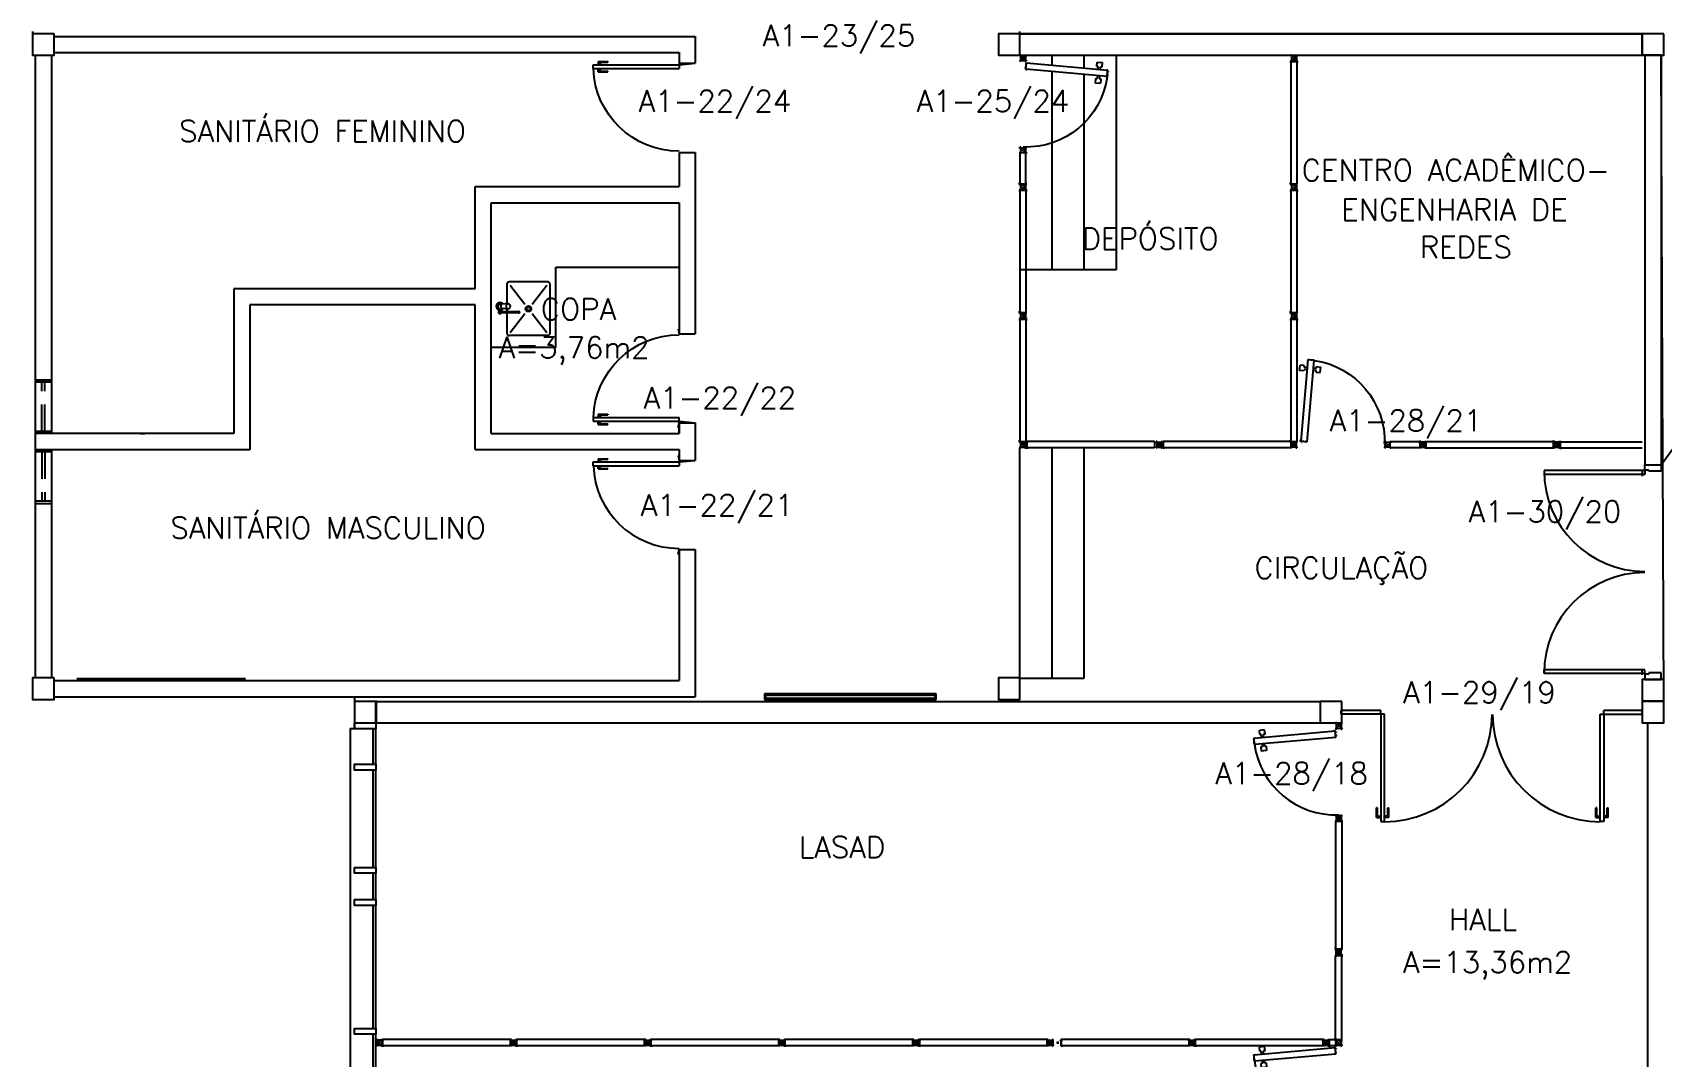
# Model space of a CAD drawing. Header units: millimetres. Extents: x 2280 to 2568, y 1267 to 1403.
# Drawn here: x 2297.03 to 2312.22, y 1281.74 to 1291.29 of the extents above; entities that cross this region are included whole.
import ezdxf
from ezdxf.enums import TextEntityAlignment as Align

# ---------------------------------------------------------------- set-up
doc = ezdxf.new("R2010")
doc.units = ezdxf.units.MM
doc.linetypes.add('HIDDEN', pattern=[0.375, 0.25, -0.125])
for name, color, linetype in [('ALV', 2, 'Continuous'), ('ALVENARIA', 2, 'Continuous'), ('AREA', 2, 'Continuous'), ('DIV', 2, 'Continuous'), ('ENDEREÇO NOVO', 2, 'Continuous'), ('ESQ', 1, 'Continuous'), ('ESTRUT', 2, 'Continuous'), ('JAN2', 1, 'HIDDEN'), ('MACANETA', 2, 'Continuous'), ('MARCO', 2, 'Continuous'), ('PainelFELTRO', 2, 'Continuous'), ('PEÇAS', 1, 'Continuous'), ('PISO', 1, 'Continuous'), ('PISO1', 1, 'Continuous'), ('PL-Áreas-Depto', 2, 'Continuous'), ('PORTA', 2, 'Continuous'), ('PROJ', 1, 'HIDDEN'), ('TEXTO', 2, 'Continuous')]:
    doc.layers.add(name, color=color, linetype=linetype)
doc.styles.add('UNB-100', font='simplex.shx', dxfattribs={"height": 0.2})

# ---------------------------------------------------------------- blocks, each defined once
blk = doc.blocks.new('ESQ6')
at = {"layer": 'ESQ'}
for p, q in [((-0.24, 5.745), (-0.24, 0.055)), ((-0.2, 5.745), (-0.24, 5.745)), ((-0.2, 5.745), (-0.2, 5.745)), ((-0.025, 5.415), (-0.025, 5.745)), ((0, 5.415), (0, 5.745)), ((-0.025, 4.455), (-0.025, 5.36)), ((0, 4.455), (0, 5.36)), ((-0.025, 4.155), (-0.025, 4.4)), ((0, 4.155), (0, 4.4)), ((-0.025, 2.955), (-0.025, 4.1)), ((0, 2.955), (0, 4.1)), ((-0.025, 2.475), (-0.025, 2.9)), ((0, 2.475), (0, 2.9)), ((-0.025, 1.505), (-0.025, 2.42)), ((0, 1.505), (0, 2.42)), ((-0.025, 1.205), (-0.025, 1.45)), ((0, 1.205), (0, 1.45)), ((-0.025, 0.055), (-0.025, 1.15)), ((0, 0.055), (0, 1.15)), ((-0.2, 0.055), (-0.24, 0.055))]:
    blk.add_line(p, q, dxfattribs=at)
for points in [[(0, 5.745), (-0.2, 5.745), (-0.2, 5.8), (0, 5.8)], [(0, 5.36), (-0.2, 5.36), (-0.2, 5.415), (0, 5.415)], [(0, 4.4), (-0.2, 4.4), (-0.2, 4.455), (0, 4.455)], [(0, 4.1), (-0.2, 4.1), (-0.2, 4.155), (0, 4.155)], [(0, 2.9), (-0.2, 2.9), (-0.2, 2.955), (0, 2.955)], [(0, 2.42), (-0.2, 2.42), (-0.2, 2.475), (0, 2.475)], [(0, 1.45), (-0.2, 1.45), (-0.2, 1.505), (0, 1.505)], [(0, 1.15), (-0.2, 1.15), (-0.2, 1.205), (0, 1.205)], [(0, 0), (-0.2, 0), (-0.2, 0.055), (0, 0.055)]]:
    blk.add_lwpolyline(points, close=True, dxfattribs=at)
blk = doc.blocks.new('PLXD')
at = {"color": 2}
for p, q in [((-0.172, 0.786), (-0.161, 0.787)), ((-0.172, 0.786), (-0.171, 0.772)), ((-0.169, 0.772), (-0.171, 0.772)), ((-0.17, 0.784), (-0.114, 0.789)), ((-0.17, 0.784), (-0.103, 0.028)), ((-0.159, 0.792), (-0.161, 0.792)), ((-0.161, 0.792), (-0.161, 0.787)), ((-0.159, 0.792), (-0.159, 0.787)), ((-0.159, 0.787), (-0.126, 0.79)), ((-0.124, 0.795), (-0.126, 0.795)), ((-0.124, 0.795), (-0.124, 0.79)), ((-0.124, 0.79), (-0.112, 0.791)), ((-0.114, 0.789), (-0.046, 0.033)), ((-0.112, 0.791), (-0.11, 0.777)), ((-0.105, 0.026), (-0.106, 0.04)), ((-0.104, 0.04), (-0.106, 0.04)), ((-0.105, 0.026), (-0.093, 0.027)), ((-0.103, 0.028), (-0.046, 0.033)), ((-0.092, 0.022), (-0.093, 0.027)), ((-0.09, 0.022), (-0.092, 0.022)), ((-0.091, 0.027), (-0.058, 0.03)), ((-0.09, 0.022), (-0.091, 0.027)), ((-0.057, 0.025), (-0.058, 0.03)), ((-0.055, 0.025), (-0.057, 0.025)), ((-0.056, 0.03), (-0.044, 0.031)), ((-0.055, 0.025), (-0.056, 0.03)), ((-0.045, 0.045), (-0.047, 0.045)), ((-0.044, 0.031), (-0.045, 0.045)), ((-0.008, 0), (0.006, 0)), ((0, 0.007), (0, -0.006))]:
    blk.add_line(p, q, dxfattribs=at)
for p, q in [((-0.126, 0.795), (-0.126, 0.79)), ((-0.11, 0.777), (-0.112, 0.777))]:
    blk.add_line(p, q)
at = {"color": 1}
for p, q in [((-0.194, 0.727), (-0.233, 0.723)), ((-0.229, 0.673), (-0.233, 0.723)), ((-0.189, 0.677), (-0.229, 0.673)), ((-0.192, 0.712), (-0.194, 0.727)), ((-0.164, 0.714), (-0.192, 0.712)), ((-0.162, 0.694), (-0.19, 0.692)), ((-0.189, 0.677), (-0.19, 0.692)), ((-0.107, 0.719), (-0.079, 0.722)), ((-0.106, 0.7), (-0.077, 0.702)), ((-0.08, 0.737), (-0.041, 0.74)), ((-0.079, 0.722), (-0.08, 0.737)), ((-0.076, 0.687), (-0.077, 0.702)), ((-0.076, 0.687), (-0.036, 0.691)), ((-0.036, 0.691), (-0.041, 0.74))]:
    blk.add_line(p, q, dxfattribs=at)
blk.add_arc((-0.064, 0.029), 0.764, 98.125, 182.1419, dxfattribs=at)
blk = doc.blocks.new('MTDIV')
for p, q in [((-0.0285, 0.0185), (-0.0285, 0.0285)), ((-0.0185, 0.0285), (-0.0285, 0.0285)), ((-0.0265, 0.0185), (-0.0285, 0.0185)), ((-0.0265, 0.0235), (-0.0265, 0.0265)), ((-0.0265, 0.0265), (-0.0185, 0.0265)), ((-0.0265, 0.0235), (0.0265, 0.0235)), ((-0.0215, 0.0235), (-0.0265, 0.0235)), ((-0.0265, 0.0185), (-0.0265, 0.0215)), ((-0.0265, 0.0215), (-0.0235, 0.0215)), ((-0.0235, 0.0215), (-0.0235, -0.0215)), ((-0.0215, 0.0235), (-0.0215, 0.0215)), ((-0.0215, 0.0215), (0.0215, 0.0215)), ((-0.0215, 0.0195), (0.0195, 0.0195)), ((-0.0215, 0.0195), (-0.0215, -0.0195)), ((-0.0185, 0.0265), (-0.0185, 0.0285)), ((-0.0049, 0), (0.0049, 0)), ((0, -0.0049), (0, 0.0049)), ((0.0115, 0.0095), (0.0115, 0.0075)), ((0.0195, 0.0095), (0.0115, 0.0095)), ((0.0215, 0.0075), (0.0115, 0.0075)), ((0.0135, 0.0075), (0.0135, 0.0055)), ((0.0215, 0.0055), (0.0135, 0.0055)), ((0.0185, 0.0265), (0.0185, 0.0285)), ((0.0185, 0.0285), (0.0285, 0.0285)), ((0.0185, 0.0265), (0.0265, 0.0265)), ((0.0195, 0.0195), (0.0195, 0.0095)), ((0.0215, 0.0235), (0.0215, 0.0075)), ((0.0215, 0.0235), (0.0265, 0.0235)), ((0.0215, 0.0055), (0.0215, -0.0055)), ((0.0235, 0.0215), (0.0235, -0.0215)), ((0.0265, 0.0215), (0.0235, 0.0215)), ((0.0265, 0.0235), (0.0265, 0.0265)), ((0.0265, 0.0185), (0.0265, 0.0215)), ((0.0265, 0.0185), (0.0285, 0.0185)), ((0.0285, 0.0185), (0.0285, 0.0285)), ((-0.0285, -0.0185), (-0.0285, -0.0285)), ((-0.0285, -0.0185), (-0.0265, -0.0185)), ((-0.0185, -0.0285), (-0.0285, -0.0285)), ((-0.0265, -0.0185), (-0.0265, -0.0215)), ((-0.0265, -0.0215), (-0.0235, -0.0215)), ((0.0265, -0.0235), (-0.0265, -0.0235)), ((-0.0265, -0.0235), (-0.0265, -0.0265)), ((-0.0215, -0.0235), (-0.0265, -0.0235)), ((-0.0185, -0.0265), (-0.0265, -0.0265)), ((-0.0215, -0.0195), (0.0195, -0.0195)), ((-0.0215, -0.0215), (0.0215, -0.0215)), ((-0.0215, -0.0215), (-0.0215, -0.0235)), ((-0.0185, -0.0265), (-0.0185, -0.0285)), ((0.0115, -0.0075), (0.0115, -0.0095)), ((0.0215, -0.0075), (0.0115, -0.0075)), ((0.0195, -0.0095), (0.0115, -0.0095)), ((0.0135, -0.0055), (0.0135, -0.0075)), ((0.0215, -0.0055), (0.0135, -0.0055)), ((0.0185, -0.0265), (0.0185, -0.0285)), ((0.0265, -0.0265), (0.0185, -0.0265)), ((0.0185, -0.0285), (0.0285, -0.0285)), ((0.0195, -0.0095), (0.0195, -0.0195)), ((0.0215, -0.0075), (0.0215, -0.0235)), ((0.0215, -0.0235), (0.0265, -0.0235)), ((0.0265, -0.0215), (0.0235, -0.0215)), ((0.0265, -0.0185), (0.0265, -0.0215)), ((0.0285, -0.0185), (0.0265, -0.0185)), ((0.0265, -0.0235), (0.0265, -0.0265)), ((0.0285, -0.0185), (0.0285, -0.0285))]:
    blk.add_line(p, q)
blk = doc.blocks.new('DIV12')
for p, q in [((-0.005, 0), (0.005, 0)), ((0, -0.005), (0, 0.005)), ((0.024, 0.018), (0.028, 0.018)), ((0.024, 0.018), (0.024, 0.016)), ((0.024, 0.016), (0.028, 0.016)), ((0.028, 0.03), (0.043, 0.03)), ((0.028, 0.018), (0.028, 0.03)), ((0.028, -0.017), (0.028, 0.016)), ((0.03, 0.028), (1.169, 0.028)), ((0.03, -0.029), (0.03, 0.028)), ((0.043, 0.03), (0.043, 0.028)), ((1.157, 0.03), (1.157, 0.028)), ((1.171, 0.03), (1.157, 0.03)), ((1.169, -0.029), (1.169, 0.028)), ((1.171, 0.018), (1.171, 0.03)), ((1.176, 0.018), (1.171, 0.018)), ((1.176, 0.016), (1.171, 0.016)), ((1.171, -0.017), (1.171, 0.016)), ((1.176, 0.018), (1.176, 0.016)), ((1.195, 0), (1.205, 0)), ((1.2, -0.005), (1.2, 0.005)), ((0.024, -0.017), (0.028, -0.017)), ((0.024, -0.017), (0.024, -0.019)), ((0.024, -0.019), (0.028, -0.019)), ((0.028, -0.031), (0.028, -0.019)), ((0.028, -0.031), (0.043, -0.031)), ((0.03, -0.029), (1.169, -0.029)), ((0.043, -0.029), (0.043, -0.031)), ((1.157, -0.029), (1.157, -0.031)), ((1.171, -0.031), (1.157, -0.031)), ((1.176, -0.017), (1.171, -0.017)), ((1.176, -0.019), (1.171, -0.019)), ((1.171, -0.031), (1.171, -0.019)), ((1.176, -0.017), (1.176, -0.019))]:
    blk.add_line(p, q)
blk = doc.blocks.new('DIV125')
for p, q in [((0, -0.011), (0, 0.011)), ((0.024, 0.018), (0.028, 0.018)), ((0.024, 0.018), (0.024, 0.016)), ((0.024, 0.016), (0.028, 0.016)), ((0.028, 0.03), (0.043, 0.03)), ((0.028, 0.018), (0.028, 0.03)), ((0.028, -0.017), (0.028, 0.016)), ((0.03, 0.028), (1.219, 0.028)), ((0.03, -0.029), (0.03, 0.028)), ((0.043, 0.03), (0.043, 0.028)), ((1.221, 0.03), (1.207, 0.03)), ((1.207, 0.03), (1.207, 0.028)), ((1.219, -0.029), (1.219, 0.028)), ((1.221, 0.018), (1.221, 0.03)), ((1.226, 0.018), (1.221, 0.018)), ((1.221, -0.017), (1.221, 0.016)), ((1.226, 0.016), (1.221, 0.016)), ((1.226, 0.018), (1.226, 0.016)), ((1.25, -0.011), (1.25, 0.011)), ((0.01, 0), (-0.012, 0)), ((0.024, -0.017), (0.028, -0.017)), ((0.024, -0.017), (0.024, -0.019)), ((0.024, -0.019), (0.028, -0.019)), ((0.028, -0.031), (0.028, -0.019)), ((0.028, -0.031), (0.043, -0.031)), ((0.03, -0.029), (1.219, -0.029)), ((0.043, -0.029), (0.043, -0.031)), ((1.207, -0.029), (1.207, -0.031)), ((1.221, -0.031), (1.207, -0.031)), ((1.226, -0.017), (1.221, -0.017)), ((1.221, -0.031), (1.221, -0.019)), ((1.226, -0.019), (1.221, -0.019)), ((1.226, -0.017), (1.226, -0.019)), ((1.24, 0), (1.262, 0))]:
    blk.add_line(p, q)
blk = doc.blocks.new('PDFT')
at = {"color": 1}
for p, q in [((0.318, 0.979), (0.318, 0.889)), ((0.318, 0.979), (0.358, 0.979)), ((0.328, 0.969), (0.328, 0.889)), ((0.328, 0.969), (0.358, 0.969)), ((0.433, 0.979), (0.393, 0.979)), ((0.423, 0.969), (0.393, 0.969)), ((0.423, 0.969), (0.423, 0.889)), ((0.433, 0.979), (0.433, 0.889)), ((2.362, 0.979), (2.362, 0.889)), ((2.362, 0.979), (2.402, 0.979)), ((2.372, 0.969), (2.372, 0.889)), ((2.372, 0.969), (2.402, 0.969)), ((2.477, 0.979), (2.437, 0.979)), ((2.467, 0.969), (2.437, 0.969)), ((2.467, 0.969), (2.467, 0.889)), ((2.477, 0.979), (2.477, 0.889)), ((0.328, 0.889), (0.318, 0.889)), ((0.423, 0.889), (0.433, 0.889)), ((2.372, 0.889), (2.362, 0.889)), ((2.467, 0.889), (2.477, 0.889))]:
    blk.add_line(p, q, dxfattribs=at)
at = {"color": 2}
for p, q in [((0.358, 0.018), (0.358, 1.019)), ((0.358, 1.019), (0.393, 1.019)), ((0.393, 1.019), (0.393, 0.018)), ((2.402, 1.019), (2.402, 0.018)), ((2.437, 1.019), (2.402, 1.019)), ((2.437, 0.018), (2.437, 1.019)), ((0.358, 0.018), (0, 0.017)), ((0, 0.017), (0, -0.017)), ((0.393, 0.018), (0.358, 0.018)), ((0.358, 0.018), (0.358, -0.017)), ((2.402, 0.018), (2.437, 0.018)), ((2.437, 0.017), (2.437, -0.017)), ((2.437, 0.017), (2.805, 0.017)), ((2.805, 0.017), (2.805, -0.017)), ((0, -0.017), (0.358, -0.017)), ((2.437, -0.017), (2.805, -0.017))]:
    blk.add_line(p, q, dxfattribs=at)
at = {"color": 1}
for centre, start, end in [((0.393, 0.018), 0.0837, 90), ((2.402, 0.018), 90, 179.9163)]:
    blk.add_arc(centre, 1.002, start, end, dxfattribs=at)
blk = doc.blocks.new('INOXA1-P')
for p, q in [((0.12, 0.23), (0.12, 0.047)), ((0.22, 0.25), (0.14, 0.25)), ((0.15, 0.22), (0.287, 0.043)), ((0.5, 0.25), (0.22, 0.25)), ((0.353, 0.043), (0.49, 0.22)), ((0.52, 0.23), (0.52, -0.23)), ((0.043, 0.008), (0.043, -0.022)), ((0.062, 0.04), (0.071, 0.04)), ((0.131, 0.048), (0.076, 0.043)), ((0.131, -0.002), (0.076, 0.003)), ((0.22, -0.027), (0.054, -0.027)), ((0.22, -0.037), (0.054, -0.037)), ((0.063, -0.003), (0.063, -0.021)), ((0.12, -0.001), (0.12, -0.027)), ((0.12, -0.037), (0.12, -0.23)), ((0.15, -0.22), (0.287, -0.043)), ((0.231, -0.027), (0.22, -0.027)), ((0.231, -0.037), (0.22, -0.037)), ((0.353, -0.043), (0.49, -0.22)), ((0.22, -0.25), (0.14, -0.25)), ((0.5, -0.25), (0.22, -0.25))]:
    blk.add_line(p, q)
blk.add_lwpolyline([(0.076, 0.003), (0.072, 0.004), (0.069, 0.009), (0.067, 0.015), (0.066, 0.023), (0.067, 0.031), (0.069, 0.037), (0.072, 0.042), (0.076, 0.043)])
blk.add_lwpolyline([(0.131, 0.048), (0.137, 0.046), (0.143, 0.041), (0.147, 0.033), (0.148, 0.023), (0.147, 0.013), (0.143, 0.006), (0.137, 0), (0.131, -0.002), (0.125, 0), (0.119, 0.006), (0.115, 0.013), (0.114, 0.023), (0.115, 0.033), (0.119, 0.041), (0.125, 0.046)], close=True)
for radius in [0.0266, 0.0163]:
    blk.add_circle((0.32, 0), radius)
for centre, radius, start, end in [((0.14, 0.23), 0.02, 90, 180), ((0.5, 0.23), 0.02, 360, 90), ((0.054, 0.023), 0.0349, 36.1705, 252.2568), ((0.054, 0.023), 0.0189, 62.7367, 235.7375), ((0.073, -0.003), 0.01, 102.8285, 180), ((0.054, 0.023), 0.0349, 285.5373, 323.9987), ((0.054, -0.032), 0.0145, 20.161, 339.839), ((0.054, -0.032), 0.005, 90.0037, 269.9963), ((0.231, -0.032), 0.00738, 222.6559, 137.3441), ((0.231, -0.032), 0.005, 269.9935, 90.0065), ((0.14, -0.23), 0.02, 180, 270), ((0.5, -0.23), 0.02, 270, 360)]:
    blk.add_arc(centre, radius, start, end)
blk = doc.blocks.new('DOOR80')
at = {"layer": 'MACANETA', "color": 1}
for p, q in [((-0.015, -0.665), (-0.01, -0.665)), ((-0.015, -0.755), (-0.015, -0.665)), ((-0.015, -0.755), (0.012, -0.755)), ((-0.01, -0.755), (-0.01, -0.665)), ((-0.01, -0.735), (0.012, -0.735)), ((0.012, -0.763), (0.012, -0.728)), ((0.012, -0.728), (0.015, -0.728)), ((0.053, -0.728), (0.05, -0.728)), ((0.053, -0.763), (0.053, -0.728)), ((0.075, -0.735), (0.053, -0.735)), ((0.08, -0.755), (0.053, -0.755)), ((0.08, -0.665), (0.075, -0.665)), ((0.075, -0.755), (0.075, -0.665)), ((0.08, -0.755), (0.08, -0.665)), ((0.012, -0.763), (0.015, -0.763)), ((0.053, -0.763), (0.05, -0.763))]:
    blk.add_line(p, q, dxfattribs=at)
at = {"layer": 'PORTA'}
for p, q in [((0.015, -0.8), (0.015, 0)), ((0.015, 0), (0.05, 0)), ((0.05, -0.8), (0.05, 0)), ((0.05, -0.8), (0.015, -0.8))]:
    blk.add_line(p, q, dxfattribs=at)
at = {"layer": 'PORTA', "color": 1}
blk.add_arc((0.02, 0), 0.8, 272.1491, 0, dxfattribs=at)
blk = doc.blocks.new('DOOR-80')
at = {"layer": 'MACANETA', "color": 1}
for p, q in [((-0.08, -0.755), (-0.08, -0.665)), ((-0.08, -0.665), (-0.075, -0.665)), ((-0.08, -0.755), (-0.053, -0.755)), ((-0.075, -0.755), (-0.075, -0.665)), ((-0.075, -0.735), (-0.053, -0.735)), ((-0.053, -0.728), (-0.05, -0.728)), ((-0.053, -0.763), (-0.053, -0.728)), ((-0.012, -0.728), (-0.015, -0.728)), ((-0.012, -0.763), (-0.012, -0.728)), ((0.01, -0.735), (-0.012, -0.735)), ((0.015, -0.755), (-0.012, -0.755)), ((0.01, -0.755), (0.01, -0.665)), ((0.015, -0.665), (0.01, -0.665)), ((0.015, -0.755), (0.015, -0.665)), ((-0.053, -0.763), (-0.05, -0.763)), ((-0.012, -0.763), (-0.015, -0.763))]:
    blk.add_line(p, q, dxfattribs=at)
at = {"layer": 'PORTA'}
for p, q in [((-0.05, -0.8), (-0.05, 0)), ((-0.015, 0), (-0.05, 0)), ((-0.015, -0.8), (-0.015, 0)), ((-0.05, -0.8), (-0.015, -0.8))]:
    blk.add_line(p, q, dxfattribs=at)
at = {"layer": 'PORTA', "color": 1}
blk.add_arc((-0.02, 0), 0.8, 180, 267.8509, dxfattribs=at)
blk = doc.blocks.new('PTDP')
for p, q in [((0.055, 1.015), (0.09, 1.015)), ((0.055, 0.075), (0.055, 1.015)), ((0.09, 0.075), (0.09, 1.015)), ((1.91, 0.075), (1.91, 1.015)), ((1.945, 1.015), (1.91, 1.015)), ((1.945, 0.075), (1.945, 1.015)), ((0.05, 0.075), (0, 0.075)), ((0, 0.075), (0, -0.075)), ((0.05, 0.04), (0.05, 0.075)), ((0.06, 0.04), (0.05, 0.04)), ((0.055, 0.075), (0.09, 0.075)), ((0.06, -0.075), (0.06, 0.04)), ((1.945, 0.075), (1.91, 0.075)), ((1.94, -0.075), (1.94, 0.04)), ((1.94, 0.04), (1.95, 0.04)), ((1.95, 0.04), (1.95, 0.075)), ((1.95, 0.075), (2, 0.075)), ((2, 0.075), (2, -0.075)), ((0, -0.075), (0.06, -0.075)), ((2, -0.075), (1.94, -0.075))]:
    blk.add_line(p, q)
for centre, start, end in [((0.055, 0.075), 0, 90), ((1.945, 0.075), 90, 180)]:
    blk.add_arc(centre, 0.94, start, end)
blk = doc.blocks.new('PainelFELTRO')
at = {"layer": 'PainelFELTRO'}
blk.add_hatch(color=256, dxfattribs=at).paths.add_polyline_path([(0.01, 0.06), (0.01, 0.03), (1.59, 0.03), (1.59, 0.06)])
for p, q in [((1.6, 0.07), (0, 0.07)), ((0, 0.07), (0, 0.02)), ((0, 0.02), (1.6, 0.02)), ((1.59, 0.06), (0.01, 0.06)), ((0.01, 0.06), (0.01, 0.03)), ((0.01, 0.03), (1.59, 0.03)), ((1.59, 0.03), (1.59, 0.06)), ((1.6, 0.02), (1.6, 0.07))]:
    blk.add_line(p, q, dxfattribs=at)
at = {"layer": 'PainelFELTRO', "color": 1}
for p, q in [((0, 0), (1.6, 0)), ((0.05, 0.02), (0.05, 0)), ((1.55, 0), (1.55, 0.02))]:
    blk.add_line(p, q, dxfattribs=at)

msp = doc.modelspace()

# ---------------------------------------------------------------- linework, layer by layer
for p, q in [((2306.256, 1291.05), (2306.266, 1291.05)), ((2306.261, 1291.055), (2306.261, 1291.045))]:
    msp.add_line(p, q)
at = {"layer": 'ALV'}
for p, q in [((2297.232, 1291.253), (2303.207, 1291.253)), ((2303.207, 1291.253), (2303.207, 1291.003)), ((2306.232, 1291.278), (2312.032, 1291.278)), ((2297.232, 1291.103), (2303.057, 1291.103)), ((2303.057, 1291.103), (2303.057, 1291.003)), ((2297.057, 1291.078), (2297.057, 1285.278)), ((2297.207, 1291.078), (2297.207, 1287.553)), ((2303.057, 1291.003), (2303.207, 1291.003)), ((2306.232, 1291.078), (2312.032, 1291.078)), ((2312.057, 1291.078), (2312.057, 1287.264)), ((2312.207, 1291.078), (2312.207, 1287.264)), ((2303.057, 1290.173), (2303.207, 1290.173)), ((2303.057, 1290.173), (2303.057, 1289.854)), ((2303.207, 1290.173), (2303.207, 1288.484)), ((2301.157, 1289.854), (2303.057, 1289.854)), ((2301.157, 1288.903), (2301.157, 1289.854)), ((2301.307, 1289.704), (2303.057, 1289.704)), ((2301.307, 1287.554), (2301.307, 1289.704)), ((2303.057, 1289.704), (2303.057, 1288.484)), ((2298.907, 1288.903), (2298.907, 1287.553)), ((2301.157, 1288.903), (2298.907, 1288.903)), ((2299.057, 1288.753), (2299.057, 1287.403)), ((2301.157, 1288.753), (2299.057, 1288.753)), ((2301.157, 1287.404), (2301.157, 1288.753)), ((2303.057, 1288.484), (2303.207, 1288.484)), ((2297.057, 1288.053), (2297.207, 1288.053)), ((2303.057, 1287.654), (2303.057, 1287.554)), ((2303.057, 1287.554), (2303.057, 1287.654)), ((2303.057, 1287.654), (2303.207, 1287.654)), ((2303.207, 1287.654), (2303.207, 1287.304)), ((2297.207, 1287.553), (2297.057, 1287.553)), ((2298.907, 1287.553), (2297.207, 1287.553)), ((2298.037, 1287.553), (2298.077, 1287.553)), ((2301.307, 1287.554), (2303.057, 1287.554)), ((2297.207, 1287.403), (2297.057, 1287.403)), ((2299.057, 1287.403), (2297.207, 1287.403)), ((2297.207, 1287.403), (2297.207, 1285.278)), ((2301.157, 1287.404), (2301.907, 1287.404)), ((2301.907, 1287.404), (2302.057, 1287.404)), ((2302.057, 1287.404), (2303.057, 1287.404)), ((2303.057, 1287.404), (2303.057, 1287.304)), ((2303.057, 1287.304), (2303.207, 1287.304)), ((2312.057, 1287.264), (2312.207, 1287.264)), ((2297.057, 1286.903), (2297.207, 1286.903)), ((2303.057, 1286.474), (2303.207, 1286.474)), ((2303.057, 1286.474), (2303.057, 1285.253)), ((2303.207, 1286.474), (2303.207, 1285.103)), ((2297.232, 1285.253), (2303.057, 1285.253)), ((2297.232, 1285.103), (2303.207, 1285.103)), ((2300.235, 1285.068), (2300.235, 1284.855))]:
    msp.add_line(p, q, dxfattribs=at)
at = {"layer": 'ALVENARIA'}
for p, q in [((2300.232, 1285.058), (2309.032, 1285.058)), ((2300.232, 1284.858), (2309.032, 1284.858)), ((2312.082, 1284.858), (2312.082, 1279.058))]:
    msp.add_line(p, q, dxfattribs=at)
at = {"layer": 'DIV'}
for p, q in [((2306.232, 1290.163), (2306.232, 1289.88)), ((2306.289, 1289.88), (2306.289, 1290.163)), ((2306.232, 1289.893), (2306.23, 1289.893)), ((2306.23, 1289.878), (2306.23, 1289.893)), ((2306.23, 1289.878), (2306.242, 1289.878)), ((2306.232, 1289.88), (2306.289, 1289.88)), ((2306.242, 1289.873), (2306.242, 1289.878)), ((2306.244, 1289.878), (2306.277, 1289.878)), ((2306.244, 1289.873), (2306.244, 1289.878)), ((2306.277, 1289.873), (2306.277, 1289.878)), ((2306.279, 1289.878), (2306.291, 1289.878)), ((2306.279, 1289.873), (2306.279, 1289.878)), ((2306.291, 1289.893), (2306.289, 1289.893)), ((2306.291, 1289.878), (2306.291, 1289.893)), ((2306.244, 1289.873), (2306.242, 1289.873)), ((2306.256, 1289.85), (2306.266, 1289.85)), ((2306.261, 1289.855), (2306.261, 1289.845)), ((2306.279, 1289.873), (2306.277, 1289.873)), ((2308.781, 1287.45), (2308.791, 1287.45)), ((2308.786, 1287.445), (2308.786, 1287.455)), ((2309.655, 1287.45), (2309.665, 1287.45)), ((2309.972, 1287.478), (2309.686, 1287.478)), ((2309.991, 1287.45), (2309.981, 1287.45)), ((2311.193, 1287.48), (2311.193, 1287.478)), ((2311.207, 1287.48), (2311.193, 1287.48)), ((2311.205, 1287.421), (2311.205, 1287.478)), ((2311.207, 1287.468), (2311.207, 1287.48)), ((2311.212, 1287.468), (2311.207, 1287.468)), ((2311.212, 1287.466), (2311.207, 1287.466)), ((2311.207, 1287.433), (2311.207, 1287.466)), ((2311.212, 1287.468), (2311.212, 1287.466)), ((2311.246, 1287.45), (2311.224, 1287.45)), ((2311.241, 1287.45), (2311.231, 1287.45)), ((2311.236, 1287.461), (2311.236, 1287.439)), ((2311.236, 1287.445), (2311.236, 1287.455)), ((2311.259, 1287.466), (2311.259, 1287.468)), ((2311.259, 1287.468), (2311.264, 1287.468)), ((2311.259, 1287.466), (2311.264, 1287.466)), ((2311.264, 1287.48), (2311.264, 1287.468)), ((2311.264, 1287.48), (2311.279, 1287.48)), ((2311.264, 1287.466), (2311.264, 1287.433)), ((2311.266, 1287.478), (2311.266, 1287.421)), ((2311.266, 1287.478), (2312.032, 1287.478)), ((2311.279, 1287.478), (2311.279, 1287.48)), ((2309.972, 1287.421), (2309.686, 1287.421)), ((2311.193, 1287.421), (2311.193, 1287.419)), ((2311.207, 1287.419), (2311.193, 1287.419)), ((2311.212, 1287.433), (2311.207, 1287.433)), ((2311.212, 1287.431), (2311.207, 1287.431)), ((2311.207, 1287.419), (2311.207, 1287.431)), ((2311.212, 1287.433), (2311.212, 1287.431)), ((2311.259, 1287.431), (2311.259, 1287.433)), ((2311.259, 1287.433), (2311.264, 1287.433)), ((2311.259, 1287.431), (2311.264, 1287.431)), ((2311.264, 1287.431), (2311.264, 1287.419)), ((2311.264, 1287.419), (2311.279, 1287.419)), ((2311.266, 1287.421), (2312.032, 1287.421)), ((2311.279, 1287.419), (2311.279, 1287.421)), ((2309.173, 1282.693), (2309.173, 1282.679)), ((2309.173, 1282.693), (2309.185, 1282.693)), ((2309.175, 1282.679), (2309.173, 1282.679)), ((2309.175, 1281.91), (2309.175, 1282.691)), ((2309.175, 1282.691), (2309.232, 1282.691)), ((2309.185, 1282.698), (2309.185, 1282.693)), ((2309.187, 1282.698), (2309.185, 1282.698)), ((2309.187, 1282.698), (2309.187, 1282.693)), ((2309.187, 1282.693), (2309.22, 1282.693)), ((2309.193, 1282.722), (2309.215, 1282.722)), ((2309.204, 1282.712), (2309.204, 1282.733)), ((2309.22, 1282.698), (2309.22, 1282.693)), ((2309.222, 1282.698), (2309.22, 1282.698)), ((2309.222, 1282.698), (2309.222, 1282.693)), ((2309.222, 1282.693), (2309.234, 1282.693)), ((2309.232, 1281.91), (2309.232, 1282.691)), ((2309.234, 1282.679), (2309.232, 1282.679)), ((2309.234, 1282.693), (2309.234, 1282.679)), ((2309.108, 1281.898), (2309.113, 1281.898)), ((2309.108, 1281.896), (2309.108, 1281.898)), ((2309.108, 1281.896), (2309.113, 1281.896)), ((2309.108, 1281.863), (2309.113, 1281.863)), ((2309.108, 1281.861), (2309.108, 1281.863)), ((2309.108, 1281.861), (2309.113, 1281.861)), ((2309.113, 1281.91), (2309.128, 1281.91)), ((2309.113, 1281.91), (2309.113, 1281.898)), ((2309.113, 1281.896), (2309.113, 1281.863)), ((2309.113, 1281.861), (2309.113, 1281.849)), ((2309.113, 1281.849), (2309.128, 1281.849)), ((2309.115, 1281.908), (2309.115, 1281.851)), ((2309.173, 1281.908), (2309.115, 1281.908)), ((2309.173, 1281.851), (2309.115, 1281.851)), ((2309.128, 1281.908), (2309.128, 1281.91)), ((2309.128, 1281.849), (2309.128, 1281.851)), ((2309.175, 1281.91), (2309.161, 1281.91)), ((2309.161, 1281.908), (2309.161, 1281.91)), ((2309.161, 1281.849), (2309.161, 1281.851)), ((2309.175, 1281.849), (2309.161, 1281.849)), ((2309.173, 1281.908), (2309.173, 1281.923)), ((2309.175, 1281.923), (2309.173, 1281.923)), ((2309.173, 1281.908), (2309.185, 1281.908)), ((2309.173, 1281.908), (2309.173, 1281.851)), ((2309.175, 1281.91), (2309.232, 1281.91)), ((2309.175, 1281.91), (2309.175, 1281.898)), ((2309.18, 1281.898), (2309.175, 1281.898)), ((2309.18, 1281.896), (2309.175, 1281.896)), ((2309.175, 1281.896), (2309.175, 1281.863)), ((2309.18, 1281.863), (2309.175, 1281.863)), ((2309.18, 1281.861), (2309.175, 1281.861)), ((2309.175, 1281.861), (2309.175, 1281.849)), ((2309.18, 1281.896), (2309.18, 1281.898)), ((2309.18, 1281.861), (2309.18, 1281.863)), ((2309.185, 1281.903), (2309.185, 1281.908)), ((2309.187, 1281.903), (2309.185, 1281.903)), ((2309.187, 1281.903), (2309.187, 1281.908)), ((2309.187, 1281.908), (2309.22, 1281.908)), ((2309.22, 1281.903), (2309.22, 1281.908)), ((2309.222, 1281.903), (2309.22, 1281.903)), ((2309.222, 1281.903), (2309.222, 1281.908)), ((2309.222, 1281.908), (2309.234, 1281.908)), ((2309.234, 1281.923), (2309.232, 1281.923)), ((2309.234, 1281.908), (2309.234, 1281.923))]:
    msp.add_line(p, q, dxfattribs=at)
at = {"layer": 'ESTRUT'}
for points in [[(2297.232, 1291.278), (2297.032, 1291.278), (2297.032, 1291.078), (2297.232, 1291.078)], [(2297.232, 1291.278), (2297.032, 1291.278), (2297.032, 1291.078), (2297.232, 1291.078)], [(2306.232, 1291.278), (2306.032, 1291.278), (2306.032, 1291.078), (2306.232, 1291.078)], [(2312.232, 1291.278), (2312.032, 1291.278), (2312.032, 1291.078), (2312.232, 1291.078)], [(2297.232, 1285.278), (2297.032, 1285.278), (2297.032, 1285.078), (2297.232, 1285.078)], [(2297.232, 1285.278), (2297.032, 1285.278), (2297.032, 1285.078), (2297.232, 1285.078)], [(2306.232, 1285.278), (2306.032, 1285.278), (2306.032, 1285.078), (2306.232, 1285.078)], [(2312.232, 1285.264), (2312.032, 1285.264), (2312.032, 1285.064), (2312.232, 1285.064)], [(2300.232, 1285.058), (2300.032, 1285.058), (2300.032, 1284.858), (2300.232, 1284.858)], [(2309.232, 1285.058), (2309.032, 1285.058), (2309.032, 1284.858), (2309.232, 1284.858)], [(2309.232, 1285.058), (2309.032, 1285.058), (2309.032, 1284.858), (2309.232, 1284.858)], [(2312.232, 1285.058), (2312.032, 1285.058), (2312.032, 1284.858), (2312.232, 1284.858)]]:
    msp.add_lwpolyline(points, close=True, dxfattribs=at)
at = {"layer": 'JAN2'}
for p, q in [((2297.207, 1288.033), (2297.057, 1288.033)), ((2297.117, 1287.573), (2297.117, 1288.033)), ((2297.147, 1287.573), (2297.147, 1288.033)), ((2297.207, 1287.573), (2297.057, 1287.573)), ((2297.207, 1287.383), (2297.057, 1287.383)), ((2297.117, 1287.383), (2297.117, 1286.923)), ((2297.147, 1287.383), (2297.147, 1286.923)), ((2297.207, 1286.923), (2297.057, 1286.923))]:
    msp.add_line(p, q, dxfattribs=at)
at = {"layer": 'MARCO'}
for p, q in [((2303.057, 1291.003), (2303.057, 1291.003)), ((2303.057, 1290.988), (2303.207, 1291.003)), ((2303.057, 1291.003), (2303.057, 1290.988)), ((2303.057, 1291.003), (2303.057, 1291.003)), ((2303.057, 1291.003), (2303.057, 1291.003)), ((2303.057, 1291.003), (2303.057, 1291.003)), ((2303.057, 1290.988), (2303.057, 1290.988)), ((2303.057, 1290.988), (2303.057, 1290.988)), ((2303.207, 1291.003), (2303.207, 1291.003)), ((2303.207, 1291.003), (2303.207, 1291.003)), ((2303.207, 1291.003), (2303.207, 1291.003)), ((2303.207, 1291.003), (2303.207, 1291.003)), ((2303.207, 1291.003), (2303.207, 1291.003)), ((2303.057, 1290.173), (2303.057, 1290.173)), ((2303.057, 1290.173), (2303.207, 1290.173)), ((2303.057, 1290.173), (2303.057, 1290.173)), ((2303.057, 1290.173), (2303.057, 1290.173)), ((2303.057, 1290.173), (2303.057, 1290.173)), ((2303.057, 1290.173), (2303.057, 1290.173)), ((2303.057, 1290.173), (2303.057, 1290.173)), ((2303.057, 1290.173), (2303.057, 1290.173)), ((2303.207, 1290.173), (2303.207, 1290.173)), ((2303.207, 1290.173), (2303.207, 1290.173)), ((2303.207, 1290.173), (2303.207, 1290.173)), ((2303.207, 1290.173), (2303.207, 1290.173)), ((2303.207, 1290.173), (2303.207, 1290.173)), ((2303.207, 1289.027), (2303.207, 1289.027)), ((2303.207, 1289.027), (2303.207, 1289.027)), ((2303.207, 1289.027), (2303.207, 1289.027)), ((2303.207, 1289.027), (2303.207, 1289.027)), ((2303.207, 1289.027), (2303.207, 1289.027)), ((2303.047, 1288.529), (2303.057, 1288.484)), ((2303.057, 1288.484), (2303.057, 1288.484)), ((2303.057, 1288.484), (2303.057, 1288.484)), ((2303.057, 1288.484), (2303.057, 1288.484)), ((2303.057, 1288.484), (2303.057, 1288.484)), ((2303.057, 1288.484), (2303.057, 1288.484)), ((2303.047, 1287.609), (2303.057, 1287.654)), ((2303.057, 1287.609), (2303.047, 1287.609)), ((2303.057, 1287.654), (2303.057, 1287.669)), ((2303.057, 1287.669), (2303.207, 1287.654)), ((2303.057, 1287.349), (2303.047, 1287.349)), ((2303.047, 1287.349), (2303.057, 1287.304)), ((2303.057, 1287.304), (2303.057, 1287.304)), ((2303.057, 1287.304), (2303.057, 1287.289)), ((2303.057, 1287.304), (2303.057, 1287.304)), ((2303.057, 1287.289), (2303.207, 1287.304)), ((2303.207, 1287.304), (2303.207, 1287.304)), ((2303.207, 1287.304), (2303.207, 1287.304)), ((2303.207, 1287.304), (2303.207, 1287.304)), ((2303.207, 1287.304), (2303.207, 1287.304)), ((2303.207, 1287.304), (2303.207, 1287.304)), ((2303.057, 1287.289), (2303.057, 1287.289)), ((2303.057, 1287.289), (2303.057, 1287.289)), ((2303.047, 1286.429), (2303.057, 1286.474)), ((2303.057, 1286.429), (2303.047, 1286.429)), ((2303.057, 1286.474), (2303.057, 1286.474)), ((2303.057, 1286.474), (2303.057, 1286.474)), ((2303.057, 1286.474), (2303.057, 1286.474)), ((2303.057, 1286.474), (2303.057, 1286.474)), ((2303.057, 1286.474), (2303.207, 1286.474)), ((2303.057, 1286.474), (2303.057, 1286.474)), ((2303.207, 1286.474), (2303.207, 1286.474)), ((2303.207, 1286.474), (2303.207, 1286.474)), ((2303.207, 1286.474), (2303.207, 1286.474)), ((2303.207, 1286.474), (2303.207, 1286.474)), ((2303.207, 1286.474), (2303.207, 1286.474))]:
    msp.add_line(p, q, dxfattribs=at)
at = {"layer": 'PEÇAS'}
for p, q in [((2301.907, 1288.354), (2301.907, 1289.104)), ((2301.907, 1289.104), (2303.057, 1289.104)), ((2301.907, 1288.354), (2301.307, 1288.354)), ((2297.443, 1285.273), (2299.015, 1285.273))]:
    msp.add_line(p, q, dxfattribs=at)
at = {"layer": 'PISO'}
for p, q in [((2312.032, 1287.208), (2312.032, 1287.158)), ((2312.032, 1285.308), (2312.032, 1285.358))]:
    msp.add_line(p, q, dxfattribs=at)
at = {"layer": 'PISO1'}
for p, q in [((2306.532, 1290.983), (2306.532, 1291.078)), ((2306.832, 1290.956), (2306.832, 1291.078)), ((2307.132, 1289.081), (2307.132, 1291.078)), ((2306.532, 1289.081), (2306.532, 1290.925)), ((2306.832, 1289.081), (2306.832, 1290.899)), ((2306.232, 1289.081), (2306.532, 1289.081)), ((2306.532, 1289.081), (2307.132, 1289.081)), ((2306.232, 1285.276), (2306.232, 1287.421)), ((2306.532, 1285.276), (2306.532, 1287.425)), ((2306.832, 1285.276), (2306.832, 1287.421)), ((2306.232, 1285.276), (2306.832, 1285.276))]:
    msp.add_line(p, q, dxfattribs=at)
at = {"layer": 'PL-Áreas-Depto'}
for points in [[(2297.032, 1291.298), (2297.032, 1291.078), (2297.057, 1291.078), (2297.057, 1285.278), (2297.032, 1285.278), (2297.032, 1285.078), (2297.232, 1285.078), (2297.232, 1285.103), (2300.032, 1285.103), (2300.032, 1285.103), (2300.032, 1285.103), (2300.032, 1285.103), (2300.032, 1285.103), (2300.032, 1285.103), (2300.032, 1284.803), (2299.992, 1284.803), (2299.992, 1279.113)], [(2312.232, 1285.064), (2312.207, 1291.078), (2312.032, 1291.078), (2312.032, 1291.278), (2306.232, 1291.278), (2306.232, 1291.298)]]:
    msp.add_lwpolyline(points, dxfattribs=at)
at = {"layer": 'PROJ', "color": 1}
msp.add_line((2312.207, 1287.264), (2315.032, 1291.128), dxfattribs=at)

# ---------------------------------------------------------------- block references
at = {"layer": 'DIV'}
for p in [(2306.261, 1291.05), (2308.786, 1291.05), (2306.261, 1290.192), (2306.261, 1289.85), (2308.786, 1289.85), (2306.261, 1288.65), (2306.261, 1288.65), (2306.261, 1288.65), (2308.786, 1288.65), (2306.261, 1287.45), (2307.531, 1287.45), (2309.204, 1284.83), (2309.204, 1283.972), (2301.514, 1281.88), (2302.764, 1281.88), (2304.014, 1281.88), (2305.264, 1281.88), (2306.515, 1281.88), (2307.835, 1281.88), (2309.085, 1281.88), (2309.204, 1281.88)]:
    msp.add_blockref('MTDIV', p, dxfattribs=at)
at = {"layer": 'DIV', "xscale": -1}
for name, p, rotation in [('PLXD', (2306.261, 1291.05), 270), ('MTDIV', (2309.986, 1287.45), 180), ('DIV125', (2309.986, 1287.45), 180), ('MTDIV', (2311.236, 1287.45), 180), ('MTDIV', (2309.204, 1282.722), 180)]:
    msp.add_blockref(name, p, dxfattribs=dict(at, rotation=rotation))
at = {"layer": 'DIV'}
for name, p, rotation in [('DIV12', (2308.786, 1291.05), 270), ('DIV12', (2306.261, 1289.85), 270), ('DIV12', (2308.786, 1289.85), 270), ('DIV12', (2306.261, 1288.65), 270), ('DIV12', (2308.786, 1288.65), 270), ('DIV125', (2307.516, 1287.45), 180), ('DIV125', (2308.786, 1287.45), 180), ('MTDIV', (2308.786, 1287.45), 180), ('MTDIV', (2309.66, 1287.45), 180), ('PLXD', (2309.204, 1284.83), 90), ('DIV125', (2309.204, 1283.972), 270), ('DIV125', (2301.512, 1281.88), 180), ('DIV125', (2302.762, 1281.88), 180), ('DIV125', (2304.012, 1281.88), 180), ('DIV125', (2305.262, 1281.88), 180), ('DIV125', (2306.515, 1281.88), 180), ('DIV125', (2307.836, 1281.88), 180), ('DIV125', (2309.085, 1281.88), 180), ('PLXD', (2309.204, 1281.88), 90)]:
    msp.add_blockref(name, p, dxfattribs=dict(at, rotation=rotation))
at = {"layer": 'DIV', "xscale": -1}
for name, p in [('PLXD', (2308.803, 1287.45)), ('MTDIV', (2300.261, 1281.88))]:
    msp.add_blockref(name, p, dxfattribs=at)
at = {"layer": 'ESQ'}
for name, p, rotation in [('PTDP', (2312.132, 1285.264), 90), ('PDFT', (2312.032, 1284.958), 180)]:
    msp.add_blockref(name, p, dxfattribs=dict(at, rotation=rotation))
msp.add_blockref('ESQ6', (2300.232, 1279.058), dxfattribs=at)
at = {"layer": 'PainelFELTRO', "color": 6}
msp.add_blockref('PainelFELTRO', (2303.853, 1285.058), dxfattribs=at)
at = {"layer": 'PEÇAS'}
msp.add_blockref('INOXA1-P', (2301.333, 1288.716), dxfattribs=at)
at = {"layer": 'PORTA', "xscale": -1}
for name, p, rotation in [('DOOR-80', (2303.057, 1291.003), 269.9999999974276), ('DOOR80', (2303.057, 1287.654), 269.9999999922829)]:
    msp.add_blockref(name, p, dxfattribs=dict(at, rotation=rotation))
at = {"layer": 'PORTA', "rotation": 270.0000000077172}
msp.add_blockref('DOOR80', (2303.057, 1287.304), dxfattribs=at)

# ---------------------------------------------------------------- texts
at = {"layer": 'AREA', "style": 'UNB-100'}
msp.add_text('A=3,76m2', height=0.2, dxfattribs=at).set_placement((2301.375, 1288.256))
msp.add_text('A=13,36m2', height=0.2, dxfattribs=at).set_placement((2310.59, 1282.53), align=Align.CENTER)
at = {"layer": 'ENDEREÇO NOVO', "style": 'UNB-100'}
for s, p in [('A1-23/25', (2303.835, 1291.162)), ('A1-22/24', (2302.679, 1290.551)), ('A1-25/24', (2305.269, 1290.551)), ('A1-22/22', (2302.725, 1287.787)), ('A1-28/21', (2309.118, 1287.575)), ('A1-22/21', (2302.699, 1286.787)), ('A1-30/20', (2310.414, 1286.727)), ('A1-29/19', (2309.803, 1285.043)), ('A1-28/18', (2308.053, 1284.289))]:
    msp.add_text(s, height=0.2, dxfattribs=at).set_placement(p)
at = {"layer": 'TEXTO', "style": 'UNB-100'}
for s, p in [('SANITÁRIO FEMININO', (2298.397, 1290.271)), ('CENTRO ACADÊMICO-', (2308.858, 1289.907)), ('ENGENHARIA DE', (2309.227, 1289.539)), ('DEPÓSITO', (2306.808, 1289.269)), ('REDES', (2309.959, 1289.191)), ('COPA', (2301.767, 1288.613)), ('SANITÁRIO MASCULINO', (2298.316, 1286.576)), ('CIRCULAÇÃO', (2308.418, 1286.204))]:
    msp.add_text(s, height=0.2, dxfattribs=at).set_placement(p)
for s, p in [('LASAD', (2304.574, 1283.602)), ('HALL', (2310.548, 1282.928))]:
    msp.add_text(s, height=0.2, dxfattribs=at).set_placement(p, align=Align.CENTER)

doc.saveas('drawing.dxf')
